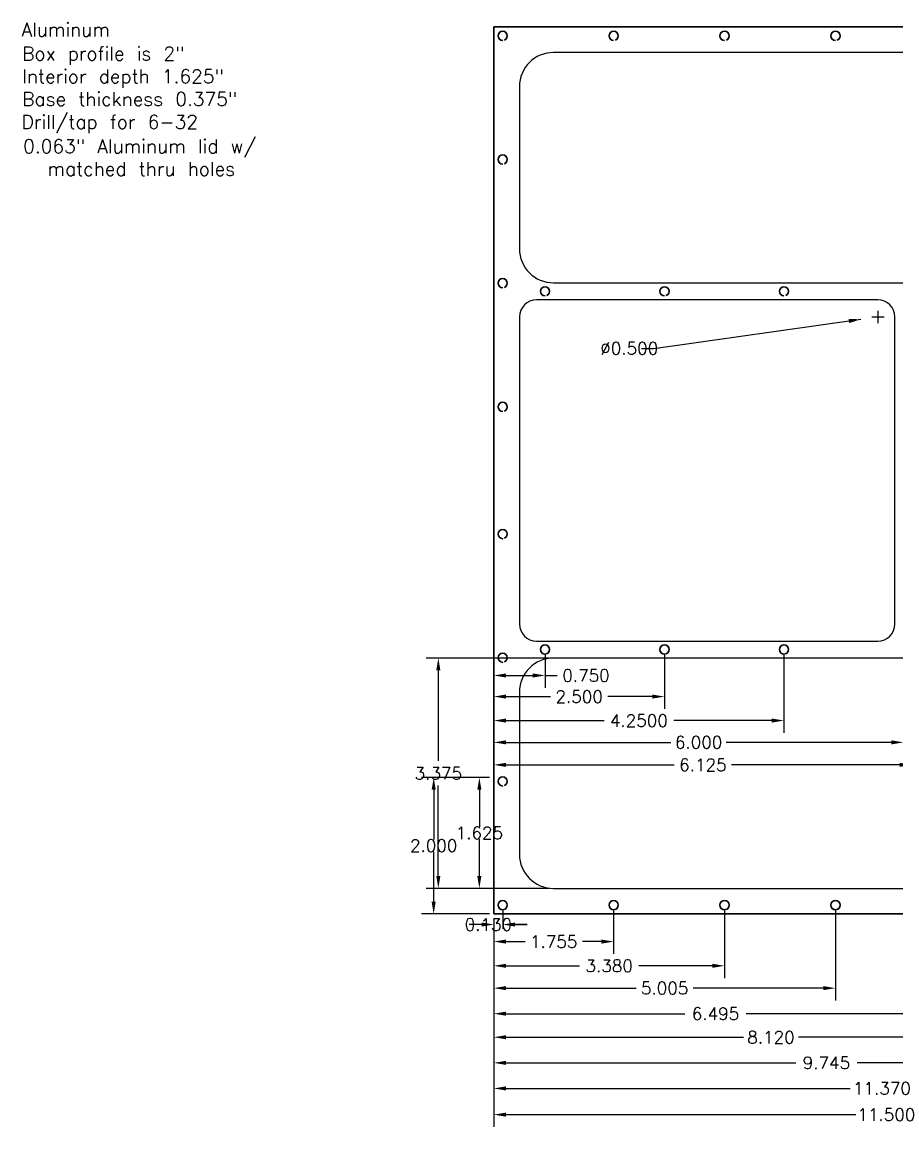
# Model space of a CAD drawing. Extents: x -6.9 to 16.8, y -3.1 to 13.1.
# Drawn here: x -6.91 to 5.9, y -3.12 to 13.07 of the extents above; entities that cross this region are included whole.
import ezdxf

# ---------------------------------------------------------------- set-up
doc = ezdxf.new("R2010")
doc.units = 0
doc.header["$MEASUREMENT"] = 0
doc.layers.get('0').update_dxf_attribs({"linetype": 'CONTINUOUS'})
doc.layers.get('DEFPOINTS').update_dxf_attribs({"color": 3, "linetype": 'CONTINUOUS'})
for name, color, linetype in [('HOWETEXT', 7, 'CONTINUOUS'), ('PAXBOX', 1, 'CONTINUOUS'), ('SIDEVIEWDIMS', 7, 'CONTINUOUS'), ('TOPVIEWDIMS', 7, 'CONTINUOUS')]:
    doc.layers.add(name, color=color, linetype=linetype)
doc.styles.get("Standard").update_dxf_attribs({"font": 'txt.shx'})
doc.dimstyles.get("Standard").update_dxf_attribs({"dimtxt": 0.18, "dimasz": 0.18, "dimexe": 0.18, "dimexo": 0.0625, "dimgap": 0.09, "dimtad": 0, "dimtih": 1, "dimtoh": 1, "dimdec": 4, "dimzin": 0, "dimdsep": 46, "dimtxsty": 'Standard', "dimcen": 0.09, "dimadec": 0, "dimazin": 0, "dimtfac": 1, "dimtdec": 4, "dimtofl": 0, "dimtmove": 0, "dimatfit": 3, "dimfxl": 0, "dimtolj": 1, "dimtzin": 0, "dimarcsym": 0})

# ---------------------------------------------------------------- blocks, each defined once
blk = doc.blocks.new('*D')
at = {"color": 0, "linetype": 'ByBlock'}
for p, q in [((0.812, 3.75, 2), (-0.993, 3.75, 2)), ((-0.813, 3.57, 2), (-0.813, 2.243, 2)), ((-0.125, 2, 11.5), (-1.061, 2, 11.5)), ((-0.063, 2, 11.5), (-0.392, 2, 11.5)), ((-0.881, 1.82, 11.5), (-0.881, 1.09, 11.5)), ((-0.813, 0.555, 2), (-0.813, 1.883, 2)), ((-0.212, 1.82, 11.5), (-0.212, 1.278, 11.5)), ((-0.212, 0.555, 11.5), (-0.212, 1.097, 11.5)), ((-0.881, 0.18, 11.5), (-0.881, 0.91, 11.5)), ((0.812, 0.375, 2), (-0.993, 0.375, 2)), ((-0.063, 0.375, 11.5), (-0.392, 0.375, 11.5)), ((-0.063, 0, 11.5), (-1.061, 0, 11.5))]:
    blk.add_line(p, q, dxfattribs=at)
for points in [[(-0.813, 3.75, 2), (-0.783, 3.57, 2), (-0.843, 3.57, 2)], [(-0.881, 2, 11.5), (-0.911, 1.82, 11.5), (-0.851, 1.82, 11.5)], [(-0.212, 2, 11.5), (-0.242, 1.82, 11.5), (-0.182, 1.82, 11.5)], [(-0.813, 0.375, 2), (-0.783, 0.555, 2), (-0.843, 0.555, 2)], [(-0.212, 0.375, 11.5), (-0.242, 0.555, 11.5), (-0.182, 0.555, 11.5)], [(-0.881, 0, 11.5), (-0.911, 0.18, 11.5), (-0.851, 0.18, 11.5)]]:
    blk.add_solid(points, dxfattribs=at)
at = {"layer": 'DEFPOINTS', "color": 0, "linetype": 'ByBlock'}
for p in [(11.5, 13, 2), (11.37, 12.87, 2), (11.37, 11.057, 2), (6.125, 9.25, 0.375), (11.308, 9.271, 2), (6, 9.125, 2), (6, 7.375, 2), (11.37, 7.433, 2), (6, 5.625, 2), (11.37, 5.567, 2), (0.75, 3.875, 2), (0.875, 3.75, 2), (2.5, 3.875, 2), (4.25, 3.875, 2), (6, 3.875, 2), (6.125, 3.75, 0.375), (6.125, 3.75, 0.375), (6.125, 3.75, 2), (6.125, 3.75, 2), (6.125, 3.75, 0.375), (11.37, 3.755, 2), (0, 3.452), (0, 3.452), (0, 3.452), (0, 3.452), (0, 3.452), (-0.063, 2, 11.5), (0, 2, 11.5), (11.37, 1.942, 2), (0, 0.375, 11.5), (0.875, 0.375, 2), (0, 0), (0, 0), (0, 0), (0, 0), (0, 0), (0, 0), (0, 0), (0, 0), (0, 0), (0, 0, 11.5), (0.13, 0.13, 2), (1.755, 0.13, 2), (3.38, 0.13, 2), (5.005, 0.13, 2), (6.495, 0.13, 2), (8.12, 0.13, 2), (9.745, 0.13, 2), (11.37, 0.13, 2), (11.37, 0.13, 2), (11.5, 0, 2), (11.5, 0), (11.5, 0), (11.5, 0), (11.5, 0), (11.5, 0, 2), (11.5, 0), (11.5, 0), (11.5, 0, 2), (11.5, -0.063)]:
    blk.add_point(p, dxfattribs=at)
at = {"layer": 'TOPVIEWDIMS', "color": 0, "linetype": 'ByBlock'}
for p, q in [((11.562, 13, 2), (16.625, 13, 2)), ((11.432, 12.87), (15.689, 12.87)), ((16.445, 12.82, 2), (16.445, 6.59, 2)), ((15.509, 12.69), (15.509, 6.615)), ((8.447, 12.17, 0.375), (8.627, 12.17, 0.375)), ((8.627, 12.17, 0.375), (10.125, 12.136)), ((10.625, 12.215), (10.625, 12.035)), ((10.535, 12.125), (10.715, 12.125)), ((11.432, 11.057, 2), (15.152, 11.057, 2)), ((14.972, 10.877, 2), (14.972, 5.709, 2)), ((6.188, 9.25, 2), (8.72, 9.25, 2)), ((11.37, 9.271, 2), (14.598, 9.271, 2)), ((6.062, 9.125, 2), (7.908, 9.125, 2)), ((8.54, 9.07, 2), (8.54, 6.68, 2)), ((14.418, 9.091, 2), (14.418, 4.815, 2)), ((7.728, 8.945, 2), (7.728, 6.617, 2)), ((5.535, 8.75), (5.715, 8.75)), ((5.625, 8.84), (5.625, 8.66)), ((2.343, 8.289, 0.375), (5.377, 8.715)), ((2.163, 8.289, 0.375), (2.343, 8.289, 0.375)), ((6.062, 7.375, 0.375), (7.403, 7.375, 0.375)), ((11.432, 7.433), (14.078, 7.433)), ((7.223, 7.195, 0.375), (7.223, 5.742, 0.375)), ((13.898, 7.253), (13.898, 3.896)), ((8.54, 3.93, 2), (8.54, 6.32, 2)), ((16.445, 0.18, 2), (16.445, 6.41, 2)), ((7.728, 3.93, 2), (7.728, 6.258, 2)), ((15.509, 0.18), (15.509, 6.255)), ((6.062, 5.625, 0.375), (6.757, 5.625, 0.375)), ((11.432, 5.567), (13.541, 5.567)), ((6.577, 5.445, 0.375), (6.577, 4.867, 0.375)), ((7.223, 3.93, 0.375), (7.223, 5.383, 0.375)), ((13.361, 5.388), (13.361, 2.964)), ((14.972, 0.18, 2), (14.972, 5.349, 2)), ((6.577, 3.93, 0.375), (6.577, 4.508, 0.375)), ((14.418, 0.18, 2), (14.418, 4.455, 2)), ((0.75, 3.812), (0.75, 3.315)), ((2.5, 3.812), (2.5, 3.006)), ((4.25, 3.812), (4.25, 2.654)), ((6, 3.812), (6, 2.335)), ((6.188, 3.75, 0.375), (6.757, 3.75, 0.375)), ((6.188, 3.75, 0.375), (7.403, 3.75, 0.375)), ((6.188, 3.75, 2), (7.908, 3.75, 2)), ((6.188, 3.75, 2), (8.72, 3.75, 2)), ((11.432, 3.755), (12.9, 3.755)), ((0, 3.514), (0, 3.675)), ((6.125, 3.688), (6.125, 2.005)), ((12.72, 3.575), (12.72, 2.058)), ((0.18, 3.495), (0.57, 3.495)), ((0.75, 3.495), (0.93, 3.495)), ((13.898, 0.18), (13.898, 3.536)), ((0, 3.389), (0, 2.654)), ((0, 3.389), (0, 3.006)), ((0, 3.389), (0, 2.335)), ((0, 3.389), (0, 2.005)), ((0.18, 3.186), (0.83, 3.186)), ((2.32, 3.186), (1.67, 3.186)), ((0.18, 2.834), (1.615, 2.834)), ((4.07, 2.834), (2.635, 2.834)), ((13.361, 0.18), (13.361, 2.604)), ((0.18, 2.515), (2.595, 2.515)), ((5.82, 2.515), (3.405, 2.515)), ((0.18, 2.185), (2.643, 2.185)), ((5.945, 2.185), (3.482, 2.185)), ((11.432, 1.942), (12.19, 1.942)), ((12.01, 1.762), (12.01, 1.12)), ((12.72, 0.18), (12.72, 1.698)), ((12.01, 0.117), (12.01, 0.76)), ((11.698, 0.49), (11.518, 0.49)), ((11.698, 0.31), (11.698, 0.49)), ((0.13, 0.067), (0.13, -0.218)), ((1.755, 0.067), (1.755, -0.585)), ((3.38, 0.067), (3.38, -0.94)), ((5.005, 0.067), (5.005, -1.267)), ((6.495, 0.067), (6.495, -1.642)), ((8.12, 0.067), (8.12, -1.987)), ((9.745, 0.067), (9.745, -2.362)), ((11.37, 0.067), (11.37, -2.737)), ((11.432, 0.13), (11.761, 0.13)), ((-0.18, -0.155), (-0.36, -0.155)), ((0, -0.063), (0, -0.218)), ((0, -0.063), (0, -1.267)), ((0, -0.063), (0, -0.585)), ((0, -0.063), (0, -0.94)), ((0, -0.063), (0, -1.642)), ((0, -0.063), (0, -1.987)), ((0, -0.063), (0, -2.362)), ((0, -0.063), (0, -2.737)), ((0, -0.063), (0, -3.121)), ((0.31, -0.155), (0.49, -0.155)), ((0.49, -0.155), (0.31, -0.155)), ((11.5, -0.063), (11.5, -3.121)), ((11.562, 0, 2), (15.152, 0, 2)), ((11.562, 0), (11.761, 0)), ((11.562, 0), (12.9, 0)), ((11.562, 0), (13.541, 0)), ((11.562, 0), (14.078, 0)), ((11.562, 0, 2), (14.598, 0, 2)), ((11.562, 0), (15.689, 0)), ((11.562, 0, 2), (16.625, 0, 2)), ((11.562, -0.063), (12.19, -0.063)), ((11.698, -0.18), (11.698, -0.36)), ((0.18, -0.405), (0.457, -0.405)), ((1.575, -0.405), (1.298, -0.405)), ((0.18, -0.76), (1.255, -0.76)), ((3.2, -0.76), (2.125, -0.76)), ((0.18, -1.087), (2.083, -1.087)), ((4.825, -1.087), (2.922, -1.087)), ((0.18, -1.462), (2.797, -1.462)), ((6.315, -1.462), (3.697, -1.462)), ((0.18, -1.807), (3.655, -1.807)), ((7.94, -1.807), (4.465, -1.807)), ((0.18, -2.182), (4.422, -2.182)), ((9.565, -2.182), (5.322, -2.182)), ((0.18, -2.557), (5.22, -2.557)), ((11.19, -2.557), (6.15, -2.557)), ((0.18, -2.941), (5.3, -2.941)), ((11.32, -2.941), (6.2, -2.941))]:
    blk.add_line(p, q, dxfattribs=at)
for points in [[(16.445, 13, 2), (16.475, 12.82, 2), (16.415, 12.82, 2)], [(15.509, 12.87), (15.539, 12.69), (15.479, 12.69)], [(10.125, 12.136), (9.946, 12.17), (9.944, 12.11)], [(14.972, 11.057, 2), (15.002, 10.877, 2), (14.942, 10.877, 2)], [(8.54, 9.25, 2), (8.57, 9.07, 2), (8.51, 9.07, 2)], [(14.418, 9.271, 2), (14.448, 9.091, 2), (14.388, 9.091, 2)], [(7.728, 9.125, 2), (7.758, 8.945, 2), (7.698, 8.945, 2)], [(5.377, 8.715), (5.195, 8.72), (5.203, 8.66)], [(7.223, 7.375, 0.375), (7.253, 7.195, 0.375), (7.193, 7.195, 0.375)], [(13.898, 7.433), (13.928, 7.253), (13.868, 7.253)], [(6.577, 5.625, 0.375), (6.607, 5.445, 0.375), (6.547, 5.445, 0.375)], [(13.361, 5.567), (13.391, 5.388), (13.331, 5.388)], [(6.577, 3.75, 0.375), (6.607, 3.93, 0.375), (6.547, 3.93, 0.375)], [(7.223, 3.75, 0.375), (7.253, 3.93, 0.375), (7.193, 3.93, 0.375)], [(7.728, 3.75, 2), (7.758, 3.93, 2), (7.698, 3.93, 2)], [(8.54, 3.75, 2), (8.57, 3.93, 2), (8.51, 3.93, 2)], [(12.72, 3.755), (12.75, 3.575), (12.69, 3.575)], [(0, 3.495), (0.18, 3.465), (0.18, 3.525)], [(0.75, 3.495), (0.57, 3.465), (0.57, 3.525)], [(0, 3.186), (0.18, 3.156), (0.18, 3.216)], [(2.5, 3.186), (2.32, 3.156), (2.32, 3.216)], [(0, 2.834), (0.18, 2.804), (0.18, 2.864)], [(4.25, 2.834), (4.07, 2.804), (4.07, 2.864)], [(0, 2.515), (0.18, 2.485), (0.18, 2.545)], [(6, 2.515), (5.82, 2.485), (5.82, 2.545)], [(0, 2.185), (0.18, 2.155), (0.18, 2.215)], [(6.125, 2.185), (5.945, 2.155), (5.945, 2.215)], [(12.01, 1.942), (12.04, 1.762), (11.98, 1.762)], [(11.698, 0.13), (11.728, 0.31), (11.668, 0.31)], [(12.72, 0), (12.75, 0.18), (12.69, 0.18)], [(13.361, 0), (13.391, 0.18), (13.331, 0.18)], [(13.898, 0), (13.928, 0.18), (13.868, 0.18)], [(14.418, 0, 2), (14.448, 0.18, 2), (14.388, 0.18, 2)], [(14.972, 0, 2), (15.002, 0.18, 2), (14.942, 0.18, 2)], [(15.509, 0), (15.539, 0.18), (15.479, 0.18)], [(16.445, 0, 2), (16.475, 0.18, 2), (16.415, 0.18, 2)], [(12.01, -0.063), (12.04, 0.117), (11.98, 0.117)], [(0, -0.155), (-0.18, -0.185), (-0.18, -0.125)], [(0.13, -0.155), (0.31, -0.185), (0.31, -0.125)], [(11.698, 0), (11.728, -0.18), (11.668, -0.18)], [(0, -0.405), (0.18, -0.435), (0.18, -0.375)], [(1.755, -0.405), (1.575, -0.435), (1.575, -0.375)], [(0, -0.76), (0.18, -0.79), (0.18, -0.73)], [(3.38, -0.76), (3.2, -0.79), (3.2, -0.73)], [(0, -1.087), (0.18, -1.117), (0.18, -1.057)], [(5.005, -1.087), (4.825, -1.117), (4.825, -1.057)], [(0, -1.462), (0.18, -1.492), (0.18, -1.432)], [(6.495, -1.462), (6.315, -1.492), (6.315, -1.432)], [(0, -1.807), (0.18, -1.837), (0.18, -1.777)], [(8.12, -1.807), (7.94, -1.837), (7.94, -1.777)], [(0, -2.182), (0.18, -2.212), (0.18, -2.152)], [(9.745, -2.182), (9.565, -2.212), (9.565, -2.152)], [(0, -2.557), (0.18, -2.587), (0.18, -2.527)], [(11.37, -2.557), (11.19, -2.587), (11.19, -2.527)], [(0, -2.941), (0.18, -2.971), (0.18, -2.911)], [(11.5, -2.941), (11.32, -2.971), (11.32, -2.911)]]:
    blk.add_solid(points, dxfattribs=at)
at = {"color": 0, "linetype": 'ByBlock', "char_height": 0.18, "attachment_point": 5}
for s, insert in [('\\A1;3.375', (-0.813, 2.062, 2)), ('\\A1;1.625', (-0.212, 1.188, 11.5)), ('\\A1;2.000', (-0.881, 1, 11.5))]:
    blk.add_mtext(s, dxfattribs=dict(at, insert=insert))
at = {"layer": 'TOPVIEWDIMS', "color": 0, "linetype": 'ByBlock', "char_height": 0.18, "attachment_point": 5}
for s, insert in [('\\A1;∅1.000', (8.267, 12.17, 0.375)), ('\\A1;∅0.500', (1.983, 8.289, 0.375)), ('\\A1;5.375', (7.728, 6.438, 2)), ('\\A1;5.500', (8.54, 6.5, 2)), ('12.870', (15.509, 6.435)), ('13.000', (16.445, 6.5, 2)), ('\\A1;3.625', (7.223, 5.562, 0.375)), ('11.058', (14.972, 5.529, 2)), ('\\A1;1.875', (6.577, 4.688, 0.375)), ('9.271', (14.418, 4.635, 2)), ('7.433', (13.898, 3.716)), ('\\A1;0.750', (1.35, 3.495)), ('\\A1;2.500', (1.25, 3.186)), ('\\A1;4.2500', (2.125, 2.834)), ('5.568', (13.361, 2.784)), ('\\A1;6.000', (3, 2.515)), ('\\A1;6.125', (3.062, 2.185)), ('3.755', (12.72, 1.877)), ('2.005', (12.01, 0.94)), ('\\A1;0.1300', (11.053, 0.49)), ('0.130', (-0.08, -0.155)), ('\\A1;1.755', (0.877, -0.405)), ('\\A1;3.380', (1.69, -0.76)), ('\\A1;5.005', (2.502, -1.087)), ('\\A1;6.495', (3.247, -1.462)), ('\\A1;8.120', (4.06, -1.807)), ('\\A1;9.745', (4.872, -2.182)), ('\\A1;11.370', (5.685, -2.557)), ('\\A1;11.500', (5.75, -2.941))]:
    blk.add_mtext(s, dxfattribs=dict(at, insert=insert))

msp = doc.modelspace()

# ---------------------------------------------------------------- linework, layer by layer
at = {"layer": 'PAXBOX'}
msp.add_lwpolyline([(0, 0), (11.5, 0), (11.5, 13), (0, 13)], close=True, dxfattribs=at)
at = {"layer": 'PAXBOX', "elevation": 0.375}
for points in [[(0.875, 9.25), (6.125, 9.25), (6.125, 3.75), (0.875, 3.75, 0.41421356), (0.375, 3.25), (0.375, 0.875, 0.41421356), (0.875, 0.375), (10.625, 0.375, 0.41421356), (11.125, 0.875), (11.125, 12.125, 0.41421356), (10.625, 12.625), (0.875, 12.625, 0.41421356), (0.375, 12.125), (0.375, 9.75, 0.41421356)], [(0.375, 4.25), (0.375, 4.25, 0.41421356), (0.625, 4), (5.625, 4, 0.41421356), (5.875, 4.25), (5.875, 8.75, 0.41421356), (5.625, 9), (0.625, 9, 0.41421356), (0.375, 8.75)]]:
    msp.add_lwpolyline(points, format="xyb", close=True, dxfattribs=at)
at = {"layer": 'PAXBOX'}
for centre in [(0.75, 3.875, 2), (2.5, 3.875, 2), (4.25, 3.875, 2), (0.13, 0.13, 2), (1.755, 0.13, 2), (3.38, 0.13, 2), (5.005, 0.13, 2)]:
    msp.add_circle(centre, 0.0675, dxfattribs=at)

# ---------------------------------------------------------------- texts
at = {"layer": 'HOWETEXT'}
for s, p in [('Box profile is 2"', (-6.90775, 12.50913)), ('Interior depth 1.625"', (-6.90775, 12.17579)), ('Base thickness 0.375"', (-6.90775, 11.84246))]:
    msp.add_text(s, height=0.2, dxfattribs=at).set_placement(p)
at = {"layer": 'SIDEVIEWDIMS'}
for s, p in [('Aluminum', (-6.91794, 12.8611)), ('Drill/tap for 6-32', (-6.91794, 11.50816)), ('0.063" Aluminum lid w/', (-6.8942, 11.15213)), ('matched thru holes', (-6.53817, 10.8188))]:
    msp.add_text(s, height=0.2, dxfattribs=at).set_placement(p)

# ---------------------------------------------------------------- dimensions: what is measured, and where the dimension line sits
dim = msp.add_linear_dim(base=(-0.81261, 3.75, 2), p1=(0.875, 0.375, 2), p2=(0.875, 3.75, 2), angle=90, dimstyle='Standard', override={"dimdec": 3, "dimtdec": 3}, dxfattribs=at)
dim.commit()
dim.dimension.update_dxf_attribs({"geometry": '*D', "text_midpoint": (-0.81261, 2.0625, 2)})
at = {"layer": 'TOPVIEWDIMS'}
for p1, p2, override, middle in [((11.12488, 12.11385), (10.12512, 12.13615), {"dimdec": 3}, (8.26707, 12.16958, 0.375)), ((5.87257, 8.78479), (5.37743, 8.71521), {"dimdec": 3, "dimtdec": 3}, (1.98315, 8.28884, 0.375))]:
    dim = msp.add_diameter_dim_2p(p1=p1, p2=p2, dimstyle='Standard', override=override, dxfattribs=at)
    dim.commit()
    dim.dimension.update_dxf_attribs({"geometry": '*D', "text_midpoint": middle})
for base, p1, p2, angle, text, override, middle in [((0.13, -0.15513), (0, 0), (0.13, 0.13, 2), 180, '0.130', {"dimdec": 3, "dimtdec": 3}, (-0.08, -0.15513)), ((13.3613, 5.5675), (11.5, 0), (11.37, 5.5675, 2), 90, '5.568', {"dimtdec": 3}, (13.3613, 2.78375)), ((13.89829, 7.4325), (11.5, 0), (11.37, 7.4325, 2), 90, '7.433', {"dimtdec": 3}, (13.89829, 3.71625)), ((14.41796, 9.27083, 2), (11.5, 0, 2), (11.30764, 9.27083, 2), 90, '9.271', {"dimtdec": 3}, (14.41796, 4.63542, 2)), ((14.97227, 11.0575, 2), (11.5, 0, 2), (11.37, 11.0575, 2), 90, '11.058', {"dimtdec": 3}, (14.97227, 5.52875, 2)), ((15.50926, 12.87), (11.5, 0), (11.37, 12.87, 2), 90, '12.870', {"dimtdec": 3}, (15.50926, 6.435)), ((16.44466, 13, 2), (11.5, 0, 2), (11.5, 13, 2), 90, '13.000', {"dimtdec": 3}, (16.44466, 6.5, 2))]:
    dim = msp.add_linear_dim(base=base, p1=p1, p2=p2, angle=angle, text=text, dimstyle='Standard', override=override, dxfattribs=at)
    dim.commit()
    dim.dimension.update_dxf_attribs({"geometry": '*D', "text_midpoint": middle})
for base, p1, p2, angle, override, middle in [((1.755, -0.40489), (0, 0), (1.755, 0.13, 2), 180, {"dimdec": 3}, (0.8775, -0.40489)), ((3.38, -0.76032), (0, 0), (3.38, 0.13, 2), 180, {"dimdec": 3}, (1.69, -0.76032)), ((5.005, -1.08692), (0, 0), (5.005, 0.13, 2), 180, {"dimdec": 3}, (2.5025, -1.08692)), ((6.495, -1.46156), (0, 0), (6.495, 0.13, 2), 180, {"dimdec": 3}, (3.2475, -1.46156)), ((8.12, -1.80738), (0, 0), (8.12, 0.13, 2), 180, {"dimdec": 3}, (4.06, -1.80738)), ((11.37, -2.55665), (0, 0), (11.37, 0.13, 2), 180, {"dimdec": 3}, (5.685, -2.55665)), ((2.5, 3.18625), (0, 3.45155), (2.5, 3.875, 2), 180, {"dimdec": 3, "dimtdec": 3}, (1.25, 3.18625)), ((4.25, 2.83431), (0, 3.45155), (4.25, 3.875, 2), 180, {"dimtdec": 3}, (2.125, 2.83431)), ((6.5773, 5.625, 0.375), (6.125, 3.75, 0.375), (6, 5.625, 2), 90, {"dimdec": 3, "dimtdec": 3}, (6.5773, 4.6875, 0.375)), ((7.22312, 7.375, 0.375), (6.125, 3.75, 0.375), (6, 7.375, 2), 90, {"dimdec": 3, "dimtdec": 3}, (7.22312, 5.5625, 0.375)), ((7.72819, 9.125, 2), (6.125, 3.75, 2), (6, 9.125, 2), 90, {"dimdec": 3, "dimtdec": 3}, (7.72819, 6.4375, 2)), ((8.53961, 9.25, 2), (6.125, 3.75, 2), (6.125, 9.25, 0.375), 90, {"dimdec": 3, "dimtdec": 3}, (8.53961, 6.5, 2))]:
    dim = msp.add_linear_dim(base=base, p1=p1, p2=p2, angle=angle, dimstyle='Standard', override=override, dxfattribs=at)
    dim.commit()
    dim.dimension.update_dxf_attribs({"geometry": '*D', "text_midpoint": middle})
for base, p1, p2, override, middle in [((9.745, -2.18202), (0, 0), (9.745, 0.13, 2), {"dimdec": 3}, (4.8725, -2.18202)), ((11.5, -2.9409), (0, 0), (11.5, 0), {"dimdec": 3}, (5.75, -2.9409)), ((0.75, 3.49487), (0, 3.45155), (0.75, 3.875, 2), {"dimdec": 3, "dimtdec": 3}, (1.35, 3.49487)), ((6, 2.51486), (0, 3.45155), (6, 3.875, 2), {"dimdec": 3, "dimtdec": 3}, (3, 2.51486)), ((6.125, 2.18458), (0, 3.45155), (6.125, 3.75, 0.375), {"dimdec": 3, "dimtdec": 3}, (3.0625, 2.18458))]:
    dim = msp.add_linear_dim(base=base, p1=p1, p2=p2, dimstyle='Standard', override=override, dxfattribs=at)
    dim.commit()
    dim.dimension.update_dxf_attribs({"geometry": '*D', "text_midpoint": middle})
dim = msp.add_linear_dim(base=(11.69836, 0.13), p1=(11.5, 0), p2=(11.37, 0.13, 2), angle=270, dimstyle='Standard', dxfattribs=at)
dim.commit()
dim.dimension.update_dxf_attribs({"geometry": '*D', "text_midpoint": (11.05336, 0.49)})
for base, p1, p2, text, middle in [((12.01016, 1.9425), (11.5, -0.0625), (11.37, 1.9425, 2), '2.005', (12.01016, 0.94)), ((12.72038, 3.755), (11.5, 0), (11.37, 3.755, 2), '3.755', (12.72038, 1.8775))]:
    dim = msp.add_linear_dim(base=base, p1=p1, p2=p2, angle=90, text=text, dimstyle='Standard', dxfattribs=at)
    dim.commit()
    dim.dimension.update_dxf_attribs({"geometry": '*D', "text_midpoint": middle})

# ---------------------------------------------------------------- meshes
at = {"layer": 'PAXBOX'}
mesh = msp.add_polymesh((6, 3), dxfattribs=at)
for k, corner in enumerate([(11.5, 13), (11.5, 13, 0.375), (11.5, 13, 0.375), (0, 13), (0, 13, 0.375), (0, 13, 0.375), (0, 0), (0, 0, 0.375), (0, 13, 0.375), (11.5, 0), (11.5, 0, 0.375), (11.5, 13, 0.375), (11.5, 0), (11.5, 0), (11.5, 13), (0, 0), (0, 0), (0, 13)]):
    mesh.set_mesh_vertex(divmod(k, 3), corner)
mesh = msp.add_polymesh((2, 16), dxfattribs=dict(at, n_close=True))
for k, corner in enumerate([(0.15583, 12.80764, 1.5), (0.17773, 12.82227, 1.5), (0.19236, 12.84417, 1.5), (0.1975, 12.87, 1.5), (0.19236, 12.89583, 1.5), (0.17773, 12.91773, 1.5), (0.15583, 12.93236, 1.5), (0.13, 12.9375, 1.5), (0.10417, 12.93236, 1.5), (0.08227, 12.91773, 1.5), (0.06764, 12.89583, 1.5), (0.0625, 12.87, 1.5), (0.06764, 12.84417, 1.5), (0.08227, 12.82227, 1.5), (0.10417, 12.80764, 1.5), (0.13, 12.8025, 1.5), (0.15583, 12.80764, 2), (0.17773, 12.82227, 2), (0.19236, 12.84417, 2), (0.1975, 12.87, 2), (0.19236, 12.89583, 2), (0.17773, 12.91773, 2), (0.15583, 12.93236, 2), (0.13, 12.9375, 2), (0.10417, 12.93236, 2), (0.08227, 12.91773, 2), (0.06764, 12.89583, 2), (0.0625, 12.87, 2), (0.06764, 12.84417, 2), (0.08227, 12.82227, 2), (0.10417, 12.80764, 2), (0.13, 12.8025, 2)]):
    mesh.set_mesh_vertex(divmod(k, 16), corner)
mesh = msp.add_polymesh((2, 16), dxfattribs=dict(at, n_close=True))
for k, corner in enumerate([(1.78083, 12.80764, 1.5), (1.80273, 12.82227, 1.5), (1.81736, 12.84417, 1.5), (1.8225, 12.87, 1.5), (1.81736, 12.89583, 1.5), (1.80273, 12.91773, 1.5), (1.78083, 12.93236, 1.5), (1.755, 12.9375, 1.5), (1.72917, 12.93236, 1.5), (1.70727, 12.91773, 1.5), (1.69264, 12.89583, 1.5), (1.6875, 12.87, 1.5), (1.69264, 12.84417, 1.5), (1.70727, 12.82227, 1.5), (1.72917, 12.80764, 1.5), (1.755, 12.8025, 1.5), (1.78083, 12.80764, 2), (1.80273, 12.82227, 2), (1.81736, 12.84417, 2), (1.8225, 12.87, 2), (1.81736, 12.89583, 2), (1.80273, 12.91773, 2), (1.78083, 12.93236, 2), (1.755, 12.9375, 2), (1.72917, 12.93236, 2), (1.70727, 12.91773, 2), (1.69264, 12.89583, 2), (1.6875, 12.87, 2), (1.69264, 12.84417, 2), (1.70727, 12.82227, 2), (1.72917, 12.80764, 2), (1.755, 12.8025, 2)]):
    mesh.set_mesh_vertex(divmod(k, 16), corner)
mesh = msp.add_polymesh((2, 16), dxfattribs=dict(at, n_close=True))
for k, corner in enumerate([(3.40583, 12.80764, 1.5), (3.42773, 12.82227, 1.5), (3.44236, 12.84417, 1.5), (3.4475, 12.87, 1.5), (3.44236, 12.89583, 1.5), (3.42773, 12.91773, 1.5), (3.40583, 12.93236, 1.5), (3.38, 12.9375, 1.5), (3.35417, 12.93236, 1.5), (3.33227, 12.91773, 1.5), (3.31764, 12.89583, 1.5), (3.3125, 12.87, 1.5), (3.31764, 12.84417, 1.5), (3.33227, 12.82227, 1.5), (3.35417, 12.80764, 1.5), (3.38, 12.8025, 1.5), (3.40583, 12.80764, 2), (3.42773, 12.82227, 2), (3.44236, 12.84417, 2), (3.4475, 12.87, 2), (3.44236, 12.89583, 2), (3.42773, 12.91773, 2), (3.40583, 12.93236, 2), (3.38, 12.9375, 2), (3.35417, 12.93236, 2), (3.33227, 12.91773, 2), (3.31764, 12.89583, 2), (3.3125, 12.87, 2), (3.31764, 12.84417, 2), (3.33227, 12.82227, 2), (3.35417, 12.80764, 2), (3.38, 12.8025, 2)]):
    mesh.set_mesh_vertex(divmod(k, 16), corner)
mesh = msp.add_polymesh((2, 16), dxfattribs=dict(at, n_close=True))
for k, corner in enumerate([(5.03083, 12.80764, 1.5), (5.05273, 12.82227, 1.5), (5.06736, 12.84417, 1.5), (5.0725, 12.87, 1.5), (5.06736, 12.89583, 1.5), (5.05273, 12.91773, 1.5), (5.03083, 12.93236, 1.5), (5.005, 12.9375, 1.5), (4.97917, 12.93236, 1.5), (4.95727, 12.91773, 1.5), (4.94264, 12.89583, 1.5), (4.9375, 12.87, 1.5), (4.94264, 12.84417, 1.5), (4.95727, 12.82227, 1.5), (4.97917, 12.80764, 1.5), (5.005, 12.8025, 1.5), (5.03083, 12.80764, 2), (5.05273, 12.82227, 2), (5.06736, 12.84417, 2), (5.0725, 12.87, 2), (5.06736, 12.89583, 2), (5.05273, 12.91773, 2), (5.03083, 12.93236, 2), (5.005, 12.9375, 2), (4.97917, 12.93236, 2), (4.95727, 12.91773, 2), (4.94264, 12.89583, 2), (4.9375, 12.87, 2), (4.94264, 12.84417, 2), (4.95727, 12.82227, 2), (4.97917, 12.80764, 2), (5.005, 12.8025, 2)]):
    mesh.set_mesh_vertex(divmod(k, 16), corner)
mesh = msp.add_polymesh((2, 16), dxfattribs=dict(at, n_close=True))
for k, corner in enumerate([(0.15583, 10.99514, 1.5), (0.17773, 11.00977, 1.5), (0.19236, 11.03167, 1.5), (0.1975, 11.0575, 1.5), (0.19236, 11.08333, 1.5), (0.17773, 11.10523, 1.5), (0.15583, 11.11986, 1.5), (0.13, 11.125, 1.5), (0.10417, 11.11986, 1.5), (0.08227, 11.10523, 1.5), (0.06764, 11.08333, 1.5), (0.0625, 11.0575, 1.5), (0.06764, 11.03167, 1.5), (0.08227, 11.00977, 1.5), (0.10417, 10.99514, 1.5), (0.13, 10.99, 1.5), (0.15583, 10.99514, 2), (0.17773, 11.00977, 2), (0.19236, 11.03167, 2), (0.1975, 11.0575, 2), (0.19236, 11.08333, 2), (0.17773, 11.10523, 2), (0.15583, 11.11986, 2), (0.13, 11.125, 2), (0.10417, 11.11986, 2), (0.08227, 11.10523, 2), (0.06764, 11.08333, 2), (0.0625, 11.0575, 2), (0.06764, 11.03167, 2), (0.08227, 11.00977, 2), (0.10417, 10.99514, 2), (0.13, 10.99, 2)]):
    mesh.set_mesh_vertex(divmod(k, 16), corner)
mesh = msp.add_polymesh((2, 16), dxfattribs=dict(at, n_close=True))
for k, corner in enumerate([(0.15583, 9.18264, 1.5), (0.17773, 9.19727, 1.5), (0.19236, 9.21917, 1.5), (0.1975, 9.245, 1.5), (0.19236, 9.27083, 1.5), (0.17773, 9.29273, 1.5), (0.15583, 9.30736, 1.5), (0.13, 9.3125, 1.5), (0.10417, 9.30736, 1.5), (0.08227, 9.29273, 1.5), (0.06764, 9.27083, 1.5), (0.0625, 9.245, 1.5), (0.06764, 9.21917, 1.5), (0.08227, 9.19727, 1.5), (0.10417, 9.18264, 1.5), (0.13, 9.1775, 1.5), (0.15583, 9.18264, 2), (0.17773, 9.19727, 2), (0.19236, 9.21917, 2), (0.1975, 9.245, 2), (0.19236, 9.27083, 2), (0.17773, 9.29273, 2), (0.15583, 9.30736, 2), (0.13, 9.3125, 2), (0.10417, 9.30736, 2), (0.08227, 9.29273, 2), (0.06764, 9.27083, 2), (0.0625, 9.245, 2), (0.06764, 9.21917, 2), (0.08227, 9.19727, 2), (0.10417, 9.18264, 2), (0.13, 9.1775, 2)]):
    mesh.set_mesh_vertex(divmod(k, 16), corner)
mesh = msp.add_polymesh((2, 16), dxfattribs=dict(at, n_close=True))
for k, corner in enumerate([(0.77583, 9.06264, 1.5), (0.79773, 9.07727, 1.5), (0.81236, 9.09917, 1.5), (0.8175, 9.125, 1.5), (0.81236, 9.15083, 1.5), (0.79773, 9.17273, 1.5), (0.77583, 9.18736, 1.5), (0.75, 9.1925, 1.5), (0.72417, 9.18736, 1.5), (0.70227, 9.17273, 1.5), (0.68764, 9.15083, 1.5), (0.6825, 9.125, 1.5), (0.68764, 9.09917, 1.5), (0.70227, 9.07727, 1.5), (0.72417, 9.06264, 1.5), (0.75, 9.0575, 1.5), (0.77583, 9.06264, 2), (0.79773, 9.07727, 2), (0.81236, 9.09917, 2), (0.8175, 9.125, 2), (0.81236, 9.15083, 2), (0.79773, 9.17273, 2), (0.77583, 9.18736, 2), (0.75, 9.1925, 2), (0.72417, 9.18736, 2), (0.70227, 9.17273, 2), (0.68764, 9.15083, 2), (0.6825, 9.125, 2), (0.68764, 9.09917, 2), (0.70227, 9.07727, 2), (0.72417, 9.06264, 2), (0.75, 9.0575, 2)]):
    mesh.set_mesh_vertex(divmod(k, 16), corner)
mesh = msp.add_polymesh((2, 16), dxfattribs=dict(at, n_close=True))
for k, corner in enumerate([(2.52583, 9.06264, 1.5), (2.54773, 9.07727, 1.5), (2.56236, 9.09917, 1.5), (2.5675, 9.125, 1.5), (2.56236, 9.15083, 1.5), (2.54773, 9.17273, 1.5), (2.52583, 9.18736, 1.5), (2.5, 9.1925, 1.5), (2.47417, 9.18736, 1.5), (2.45227, 9.17273, 1.5), (2.43764, 9.15083, 1.5), (2.4325, 9.125, 1.5), (2.43764, 9.09917, 1.5), (2.45227, 9.07727, 1.5), (2.47417, 9.06264, 1.5), (2.5, 9.0575, 1.5), (2.52583, 9.06264, 2), (2.54773, 9.07727, 2), (2.56236, 9.09917, 2), (2.5675, 9.125, 2), (2.56236, 9.15083, 2), (2.54773, 9.17273, 2), (2.52583, 9.18736, 2), (2.5, 9.1925, 2), (2.47417, 9.18736, 2), (2.45227, 9.17273, 2), (2.43764, 9.15083, 2), (2.4325, 9.125, 2), (2.43764, 9.09917, 2), (2.45227, 9.07727, 2), (2.47417, 9.06264, 2), (2.5, 9.0575, 2)]):
    mesh.set_mesh_vertex(divmod(k, 16), corner)
mesh = msp.add_polymesh((2, 16), dxfattribs=dict(at, n_close=True))
for k, corner in enumerate([(4.27583, 9.06264, 1.5), (4.29773, 9.07727, 1.5), (4.31236, 9.09917, 1.5), (4.3175, 9.125, 1.5), (4.31236, 9.15083, 1.5), (4.29773, 9.17273, 1.5), (4.27583, 9.18736, 1.5), (4.25, 9.1925, 1.5), (4.22417, 9.18736, 1.5), (4.20227, 9.17273, 1.5), (4.18764, 9.15083, 1.5), (4.1825, 9.125, 1.5), (4.18764, 9.09917, 1.5), (4.20227, 9.07727, 1.5), (4.22417, 9.06264, 1.5), (4.25, 9.0575, 1.5), (4.27583, 9.06264, 2), (4.29773, 9.07727, 2), (4.31236, 9.09917, 2), (4.3175, 9.125, 2), (4.31236, 9.15083, 2), (4.29773, 9.17273, 2), (4.27583, 9.18736, 2), (4.25, 9.1925, 2), (4.22417, 9.18736, 2), (4.20227, 9.17273, 2), (4.18764, 9.15083, 2), (4.1825, 9.125, 2), (4.18764, 9.09917, 2), (4.20227, 9.07727, 2), (4.22417, 9.06264, 2), (4.25, 9.0575, 2)]):
    mesh.set_mesh_vertex(divmod(k, 16), corner)
mesh = msp.add_polymesh((2, 16), dxfattribs=dict(at, n_close=True))
for k, corner in enumerate([(0.15583, 7.37014, 1.5), (0.17773, 7.38477, 1.5), (0.19236, 7.40667, 1.5), (0.1975, 7.4325, 1.5), (0.19236, 7.45833, 1.5), (0.17773, 7.48023, 1.5), (0.15583, 7.49486, 1.5), (0.13, 7.5, 1.5), (0.10417, 7.49486, 1.5), (0.08227, 7.48023, 1.5), (0.06764, 7.45833, 1.5), (0.0625, 7.4325, 1.5), (0.06764, 7.40667, 1.5), (0.08227, 7.38477, 1.5), (0.10417, 7.37014, 1.5), (0.13, 7.365, 1.5), (0.15583, 7.37014, 2), (0.17773, 7.38477, 2), (0.19236, 7.40667, 2), (0.1975, 7.4325, 2), (0.19236, 7.45833, 2), (0.17773, 7.48023, 2), (0.15583, 7.49486, 2), (0.13, 7.5, 2), (0.10417, 7.49486, 2), (0.08227, 7.48023, 2), (0.06764, 7.45833, 2), (0.0625, 7.4325, 2), (0.06764, 7.40667, 2), (0.08227, 7.38477, 2), (0.10417, 7.37014, 2), (0.13, 7.365, 2)]):
    mesh.set_mesh_vertex(divmod(k, 16), corner)
mesh = msp.add_polymesh((2, 16), dxfattribs=dict(at, n_close=True))
for k, corner in enumerate([(0.15583, 5.50514, 1.5), (0.17773, 5.51977, 1.5), (0.19236, 5.54167, 1.5), (0.1975, 5.5675, 1.5), (0.19236, 5.59333, 1.5), (0.17773, 5.61523, 1.5), (0.15583, 5.62986, 1.5), (0.13, 5.635, 1.5), (0.10417, 5.62986, 1.5), (0.08227, 5.61523, 1.5), (0.06764, 5.59333, 1.5), (0.0625, 5.5675, 1.5), (0.06764, 5.54167, 1.5), (0.08227, 5.51977, 1.5), (0.10417, 5.50514, 1.5), (0.13, 5.5, 1.5), (0.15583, 5.50514, 2), (0.17773, 5.51977, 2), (0.19236, 5.54167, 2), (0.1975, 5.5675, 2), (0.19236, 5.59333, 2), (0.17773, 5.61523, 2), (0.15583, 5.62986, 2), (0.13, 5.635, 2), (0.10417, 5.62986, 2), (0.08227, 5.61523, 2), (0.06764, 5.59333, 2), (0.0625, 5.5675, 2), (0.06764, 5.54167, 2), (0.08227, 5.51977, 2), (0.10417, 5.50514, 2), (0.13, 5.5, 2)]):
    mesh.set_mesh_vertex(divmod(k, 16), corner)
mesh = msp.add_polymesh((2, 16), dxfattribs=dict(at, n_close=True))
for k, corner in enumerate([(0.77583, 3.81264, 1.5), (0.79773, 3.82727, 1.5), (0.81236, 3.84917, 1.5), (0.8175, 3.875, 1.5), (0.81236, 3.90083, 1.5), (0.79773, 3.92273, 1.5), (0.77583, 3.93736, 1.5), (0.75, 3.9425, 1.5), (0.72417, 3.93736, 1.5), (0.70227, 3.92273, 1.5), (0.68764, 3.90083, 1.5), (0.6825, 3.875, 1.5), (0.68764, 3.84917, 1.5), (0.70227, 3.82727, 1.5), (0.72417, 3.81264, 1.5), (0.75, 3.8075, 1.5), (0.77583, 3.81264, 2), (0.79773, 3.82727, 2), (0.81236, 3.84917, 2), (0.8175, 3.875, 2), (0.81236, 3.90083, 2), (0.79773, 3.92273, 2), (0.77583, 3.93736, 2), (0.75, 3.9425, 2), (0.72417, 3.93736, 2), (0.70227, 3.92273, 2), (0.68764, 3.90083, 2), (0.6825, 3.875, 2), (0.68764, 3.84917, 2), (0.70227, 3.82727, 2), (0.72417, 3.81264, 2), (0.75, 3.8075, 2)]):
    mesh.set_mesh_vertex(divmod(k, 16), corner)
mesh = msp.add_polymesh((2, 16), dxfattribs=dict(at, n_close=True))
for k, corner in enumerate([(2.52583, 3.81264, 1.5), (2.54773, 3.82727, 1.5), (2.56236, 3.84917, 1.5), (2.5675, 3.875, 1.5), (2.56236, 3.90083, 1.5), (2.54773, 3.92273, 1.5), (2.52583, 3.93736, 1.5), (2.5, 3.9425, 1.5), (2.47417, 3.93736, 1.5), (2.45227, 3.92273, 1.5), (2.43764, 3.90083, 1.5), (2.4325, 3.875, 1.5), (2.43764, 3.84917, 1.5), (2.45227, 3.82727, 1.5), (2.47417, 3.81264, 1.5), (2.5, 3.8075, 1.5), (2.52583, 3.81264, 2), (2.54773, 3.82727, 2), (2.56236, 3.84917, 2), (2.5675, 3.875, 2), (2.56236, 3.90083, 2), (2.54773, 3.92273, 2), (2.52583, 3.93736, 2), (2.5, 3.9425, 2), (2.47417, 3.93736, 2), (2.45227, 3.92273, 2), (2.43764, 3.90083, 2), (2.4325, 3.875, 2), (2.43764, 3.84917, 2), (2.45227, 3.82727, 2), (2.47417, 3.81264, 2), (2.5, 3.8075, 2)]):
    mesh.set_mesh_vertex(divmod(k, 16), corner)
mesh = msp.add_polymesh((2, 16), dxfattribs=dict(at, n_close=True))
for k, corner in enumerate([(4.27583, 3.81264, 1.5), (4.29773, 3.82727, 1.5), (4.31236, 3.84917, 1.5), (4.3175, 3.875, 1.5), (4.31236, 3.90083, 1.5), (4.29773, 3.92273, 1.5), (4.27583, 3.93736, 1.5), (4.25, 3.9425, 1.5), (4.22417, 3.93736, 1.5), (4.20227, 3.92273, 1.5), (4.18764, 3.90083, 1.5), (4.1825, 3.875, 1.5), (4.18764, 3.84917, 1.5), (4.20227, 3.82727, 1.5), (4.22417, 3.81264, 1.5), (4.25, 3.8075, 1.5), (4.27583, 3.81264, 2), (4.29773, 3.82727, 2), (4.31236, 3.84917, 2), (4.3175, 3.875, 2), (4.31236, 3.90083, 2), (4.29773, 3.92273, 2), (4.27583, 3.93736, 2), (4.25, 3.9425, 2), (4.22417, 3.93736, 2), (4.20227, 3.92273, 2), (4.18764, 3.90083, 2), (4.1825, 3.875, 2), (4.18764, 3.84917, 2), (4.20227, 3.82727, 2), (4.22417, 3.81264, 2), (4.25, 3.8075, 2)]):
    mesh.set_mesh_vertex(divmod(k, 16), corner)
mesh = msp.add_polymesh((2, 16), dxfattribs=dict(at, n_close=True))
for k, corner in enumerate([(0.15583, 3.69264, 1.5), (0.17773, 3.70727, 1.5), (0.19236, 3.72917, 1.5), (0.1975, 3.755, 1.5), (0.19236, 3.78083, 1.5), (0.17773, 3.80273, 1.5), (0.15583, 3.81736, 1.5), (0.13, 3.8225, 1.5), (0.10417, 3.81736, 1.5), (0.08227, 3.80273, 1.5), (0.06764, 3.78083, 1.5), (0.0625, 3.755, 1.5), (0.06764, 3.72917, 1.5), (0.08227, 3.70727, 1.5), (0.10417, 3.69264, 1.5), (0.13, 3.6875, 1.5), (0.15583, 3.69264, 2), (0.17773, 3.70727, 2), (0.19236, 3.72917, 2), (0.1975, 3.755, 2), (0.19236, 3.78083, 2), (0.17773, 3.80273, 2), (0.15583, 3.81736, 2), (0.13, 3.8225, 2), (0.10417, 3.81736, 2), (0.08227, 3.80273, 2), (0.06764, 3.78083, 2), (0.0625, 3.755, 2), (0.06764, 3.72917, 2), (0.08227, 3.70727, 2), (0.10417, 3.69264, 2), (0.13, 3.6875, 2)]):
    mesh.set_mesh_vertex(divmod(k, 16), corner)
mesh = msp.add_polymesh((2, 16), dxfattribs=dict(at, n_close=True))
for k, corner in enumerate([(0.15583, 1.88014, 1.5), (0.17773, 1.89477, 1.5), (0.19236, 1.91667, 1.5), (0.1975, 1.9425, 1.5), (0.19236, 1.96833, 1.5), (0.17773, 1.99023, 1.5), (0.15583, 2.00486, 1.5), (0.13, 2.01, 1.5), (0.10417, 2.00486, 1.5), (0.08227, 1.99023, 1.5), (0.06764, 1.96833, 1.5), (0.0625, 1.9425, 1.5), (0.06764, 1.91667, 1.5), (0.08227, 1.89477, 1.5), (0.10417, 1.88014, 1.5), (0.13, 1.875, 1.5), (0.15583, 1.88014, 2), (0.17773, 1.89477, 2), (0.19236, 1.91667, 2), (0.1975, 1.9425, 2), (0.19236, 1.96833, 2), (0.17773, 1.99023, 2), (0.15583, 2.00486, 2), (0.13, 2.01, 2), (0.10417, 2.00486, 2), (0.08227, 1.99023, 2), (0.06764, 1.96833, 2), (0.0625, 1.9425, 2), (0.06764, 1.91667, 2), (0.08227, 1.89477, 2), (0.10417, 1.88014, 2), (0.13, 1.875, 2)]):
    mesh.set_mesh_vertex(divmod(k, 16), corner)
mesh = msp.add_polymesh((2, 16), dxfattribs=dict(at, n_close=True))
for k, corner in enumerate([(0.15583, 0.06764, 1.5), (0.17773, 0.08227, 1.5), (0.19236, 0.10417, 1.5), (0.1975, 0.13, 1.5), (0.19236, 0.15583, 1.5), (0.17773, 0.17773, 1.5), (0.15583, 0.19236, 1.5), (0.13, 0.1975, 1.5), (0.10417, 0.19236, 1.5), (0.08227, 0.17773, 1.5), (0.06764, 0.15583, 1.5), (0.0625, 0.13, 1.5), (0.06764, 0.10417, 1.5), (0.08227, 0.08227, 1.5), (0.10417, 0.06764, 1.5), (0.13, 0.0625, 1.5), (0.15583, 0.06764, 2), (0.17773, 0.08227, 2), (0.19236, 0.10417, 2), (0.1975, 0.13, 2), (0.19236, 0.15583, 2), (0.17773, 0.17773, 2), (0.15583, 0.19236, 2), (0.13, 0.1975, 2), (0.10417, 0.19236, 2), (0.08227, 0.17773, 2), (0.06764, 0.15583, 2), (0.0625, 0.13, 2), (0.06764, 0.10417, 2), (0.08227, 0.08227, 2), (0.10417, 0.06764, 2), (0.13, 0.0625, 2)]):
    mesh.set_mesh_vertex(divmod(k, 16), corner)
mesh = msp.add_polymesh((2, 16), dxfattribs=dict(at, n_close=True))
for k, corner in enumerate([(1.78083, 0.06764, 1.5), (1.80273, 0.08227, 1.5), (1.81736, 0.10417, 1.5), (1.8225, 0.13, 1.5), (1.81736, 0.15583, 1.5), (1.80273, 0.17773, 1.5), (1.78083, 0.19236, 1.5), (1.755, 0.1975, 1.5), (1.72917, 0.19236, 1.5), (1.70727, 0.17773, 1.5), (1.69264, 0.15583, 1.5), (1.6875, 0.13, 1.5), (1.69264, 0.10417, 1.5), (1.70727, 0.08227, 1.5), (1.72917, 0.06764, 1.5), (1.755, 0.0625, 1.5), (1.78083, 0.06764, 2), (1.80273, 0.08227, 2), (1.81736, 0.10417, 2), (1.8225, 0.13, 2), (1.81736, 0.15583, 2), (1.80273, 0.17773, 2), (1.78083, 0.19236, 2), (1.755, 0.1975, 2), (1.72917, 0.19236, 2), (1.70727, 0.17773, 2), (1.69264, 0.15583, 2), (1.6875, 0.13, 2), (1.69264, 0.10417, 2), (1.70727, 0.08227, 2), (1.72917, 0.06764, 2), (1.755, 0.0625, 2)]):
    mesh.set_mesh_vertex(divmod(k, 16), corner)
mesh = msp.add_polymesh((2, 16), dxfattribs=dict(at, n_close=True))
for k, corner in enumerate([(3.40583, 0.06764, 1.5), (3.42773, 0.08227, 1.5), (3.44236, 0.10417, 1.5), (3.4475, 0.13, 1.5), (3.44236, 0.15583, 1.5), (3.42773, 0.17773, 1.5), (3.40583, 0.19236, 1.5), (3.38, 0.1975, 1.5), (3.35417, 0.19236, 1.5), (3.33227, 0.17773, 1.5), (3.31764, 0.15583, 1.5), (3.3125, 0.13, 1.5), (3.31764, 0.10417, 1.5), (3.33227, 0.08227, 1.5), (3.35417, 0.06764, 1.5), (3.38, 0.0625, 1.5), (3.40583, 0.06764, 2), (3.42773, 0.08227, 2), (3.44236, 0.10417, 2), (3.4475, 0.13, 2), (3.44236, 0.15583, 2), (3.42773, 0.17773, 2), (3.40583, 0.19236, 2), (3.38, 0.1975, 2), (3.35417, 0.19236, 2), (3.33227, 0.17773, 2), (3.31764, 0.15583, 2), (3.3125, 0.13, 2), (3.31764, 0.10417, 2), (3.33227, 0.08227, 2), (3.35417, 0.06764, 2), (3.38, 0.0625, 2)]):
    mesh.set_mesh_vertex(divmod(k, 16), corner)
mesh = msp.add_polymesh((2, 16), dxfattribs=dict(at, n_close=True))
for k, corner in enumerate([(5.03083, 0.06764, 1.5), (5.05273, 0.08227, 1.5), (5.06736, 0.10417, 1.5), (5.0725, 0.13, 1.5), (5.06736, 0.15583, 1.5), (5.05273, 0.17773, 1.5), (5.03083, 0.19236, 1.5), (5.005, 0.1975, 1.5), (4.97917, 0.19236, 1.5), (4.95727, 0.17773, 1.5), (4.94264, 0.15583, 1.5), (4.9375, 0.13, 1.5), (4.94264, 0.10417, 1.5), (4.95727, 0.08227, 1.5), (4.97917, 0.06764, 1.5), (5.005, 0.0625, 1.5), (5.03083, 0.06764, 2), (5.05273, 0.08227, 2), (5.06736, 0.10417, 2), (5.0725, 0.13, 2), (5.06736, 0.15583, 2), (5.05273, 0.17773, 2), (5.03083, 0.19236, 2), (5.005, 0.1975, 2), (4.97917, 0.19236, 2), (4.95727, 0.17773, 2), (4.94264, 0.15583, 2), (4.9375, 0.13, 2), (4.94264, 0.10417, 2), (4.95727, 0.08227, 2), (4.97917, 0.06764, 2), (5.005, 0.0625, 2)]):
    mesh.set_mesh_vertex(divmod(k, 16), corner)

doc.saveas('drawing.dxf')
